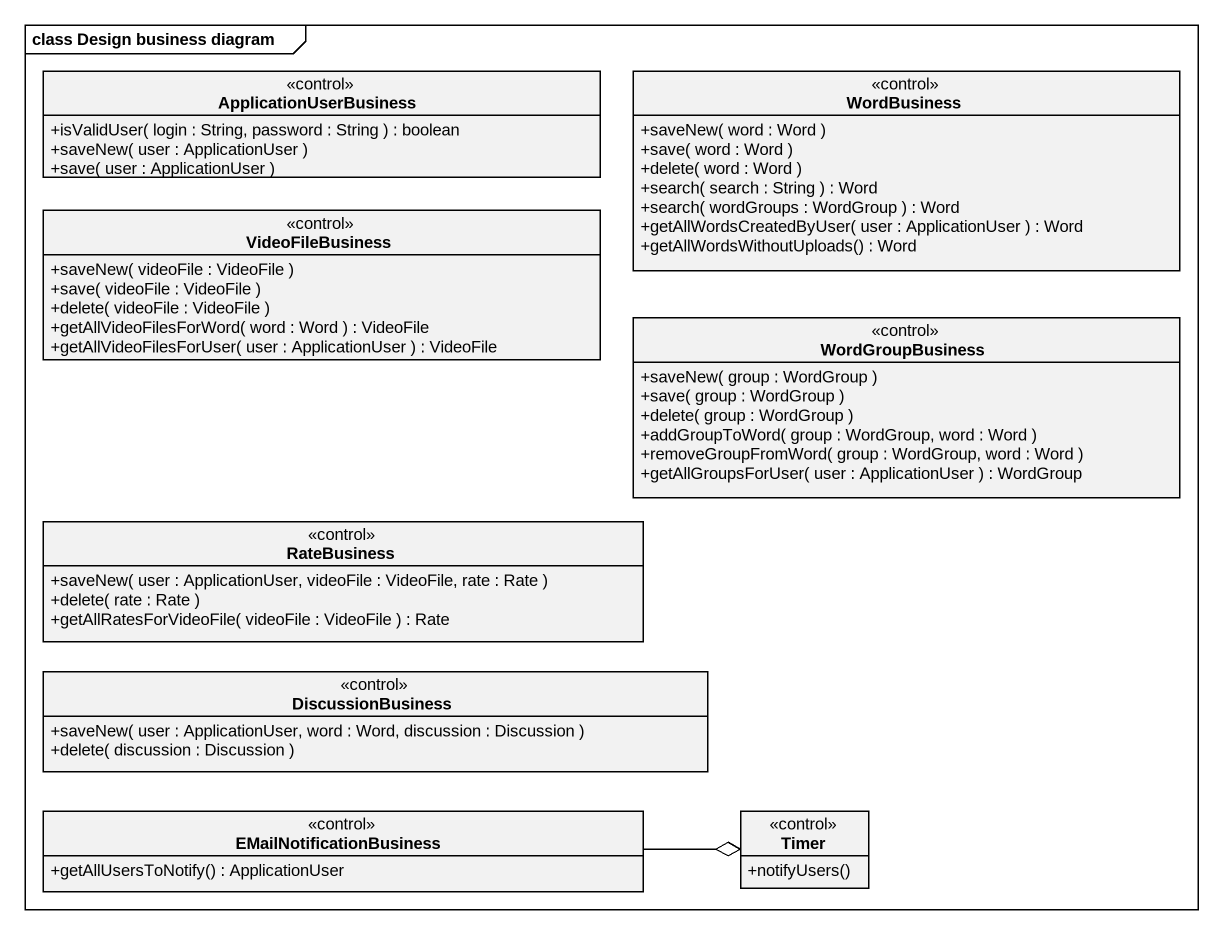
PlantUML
@startuml
mainframe class Design business diagram
hide circle
hide empty members
skinparam classAttributeIconSize 0
class ApplicationUserBusiness <<control>> {
  +isValidUser( login : String, password : String ) : boolean
  +saveNew( user : ApplicationUser )
  +save( user : ApplicationUser )
}
class WordBusiness <<control>> {
  +saveNew( word : Word )
  +save( word : Word )
  +delete( word : Word )
  +search( search : String ) : Word
  +search( wordGroups : WordGroup ) : Word
  +getAllWordsCreatedByUser( user : ApplicationUser ) : Word
  +getAllWordsWithoutUploads() : Word
}
class VideoFileBusiness <<control>> {
  +saveNew( videoFile : VideoFile )
  +save( videoFile : VideoFile )
  +delete( videoFile : VideoFile )
  +getAllVideoFilesForWord( word : Word ) : VideoFile
  +getAllVideoFilesForUser( user : ApplicationUser ) : VideoFile
}
class WordGroupBusiness <<control>> {
  +saveNew( group : WordGroup )
  +save( group : WordGroup )
  +delete( group : WordGroup )
  +addGroupToWord( group : WordGroup, word : Word )
  +removeGroupFromWord( group : WordGroup, word : Word )
  +getAllGroupsForUser( user : ApplicationUser ) : WordGroup
}
class RateBusiness <<control>> {
  +saveNew( user : ApplicationUser, videoFile : VideoFile, rate : Rate )
  +delete( rate : Rate )
  +getAllRatesForVideoFile( videoFile : VideoFile ) : Rate
}
class DiscussionBusiness <<control>> {
  +saveNew( user : ApplicationUser, word : Word, discussion : Discussion )
  +delete( discussion : Discussion )
}
class EMailNotificationBusiness <<control>> {
  +getAllUsersToNotify() : ApplicationUser
}
class Timer <<control>> {
  +notifyUsers()
}
Timer o-left- EMailNotificationBusiness
@enduml
